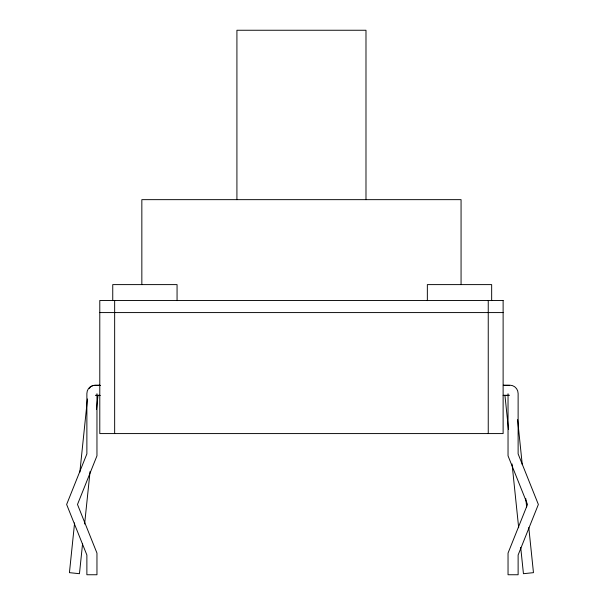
<?xml version="1.0" encoding="UTF-8"?>
<svg xmlns="http://www.w3.org/2000/svg" width="605" height="605" viewBox="0 0 605 605"><rect width="100%" height="100%" fill="white"/><g stroke="black" fill="none" stroke-linecap="round" stroke-linejoin="round"><path stroke-width="0.91" d="M96.966 393.726L96.959 455.837L77.493 504.464L96.959 553.091L96.959 574.75L86.878 574.75L86.878 555.035L66.633 504.464L86.878 453.894L86.878 393.492A8.311 8.311 0 0 1 95.189 385.181L99.802 385.181M74.596 522.902L69.431 572.655L79.459 573.699L82.575 543.683M79.852 472.202L87.445 398.975M84.617 523.99L90.069 471.477M96.49 409.577L97.95 395.511M95.424 395.269L99.734 395.269M99.787 312.581L503.118 312.581M503.352 385.181L509.811 385.181A8.311 8.311 0 0 1 518.122 393.492L518.122 453.894L538.367 504.464L518.122 555.035L518.122 574.75L508.041 574.75L508.041 553.091L527.507 504.464L508.041 455.837L508.034 393.726M100.483 385.423L94.924 385.423A6.731 6.731 0 0 0 93.291 385.627M503.345 385.423L507.981 385.423A6.731 6.731 0 0 1 509.607 385.627M503.413 395.269L509.576 395.269M96.135 395.511L100.233 395.511M503.126 395.511L507.671 395.511M517.593 419.628L522.274 464.693M525.775 498.49L526.652 506.937M528.793 527.59L533.466 572.655L523.438 573.699L520.716 547.434M504.956 395.511L508.457 429.27M512.057 463.967L518.674 527.741M491.661 300.632L491.661 284.607L427.349 284.607L427.349 300.632M488.243 300.481L488.243 433.581M461.063 284.547L461.063 199.65L141.842 199.65L141.842 284.547M365.987 199.65L365.987 30.25L236.918 30.25L236.918 199.65M177.061 300.632L177.061 284.607L112.749 284.607L112.749 300.632M114.655 300.481L114.655 433.581M89.343 388.395A6.731 6.731 0 0 1 90.417 387.155M91.763 386.217A6.731 6.731 0 0 1 92.512 385.877M503.118 300.481L99.787 300.481L99.787 433.581L503.118 433.581L503.118 300.481"/></g></svg>
